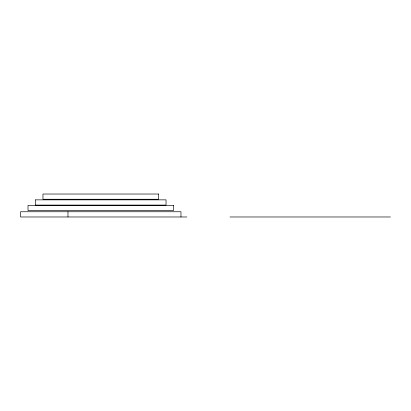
<?xml version="1.0" encoding="UTF-8"?>
<svg xmlns="http://www.w3.org/2000/svg" width="411" height="411" viewBox="0 0 411 411"><rect width="100%" height="100%" fill="white"/><g stroke="black" fill="none" stroke-linecap="round" stroke-linejoin="round"><path stroke-width="0.62" d="M35.485 199.854L166.034 199.854L166.034 205.079L35.485 205.079M186.871 216.977L20.55 216.977L20.55 211.752L180.968 211.752L180.968 216.977M230.032 216.977L390.445 216.977M67.979 211.752L67.979 216.977M35.48 199.854L35.48 205.079M158.579 194.023L42.96 194.023L42.96 199.248L158.579 199.248L158.579 194.023M173.504 205.351L28.015 205.351L28.015 210.576L173.504 210.576L173.504 205.351"/></g></svg>
